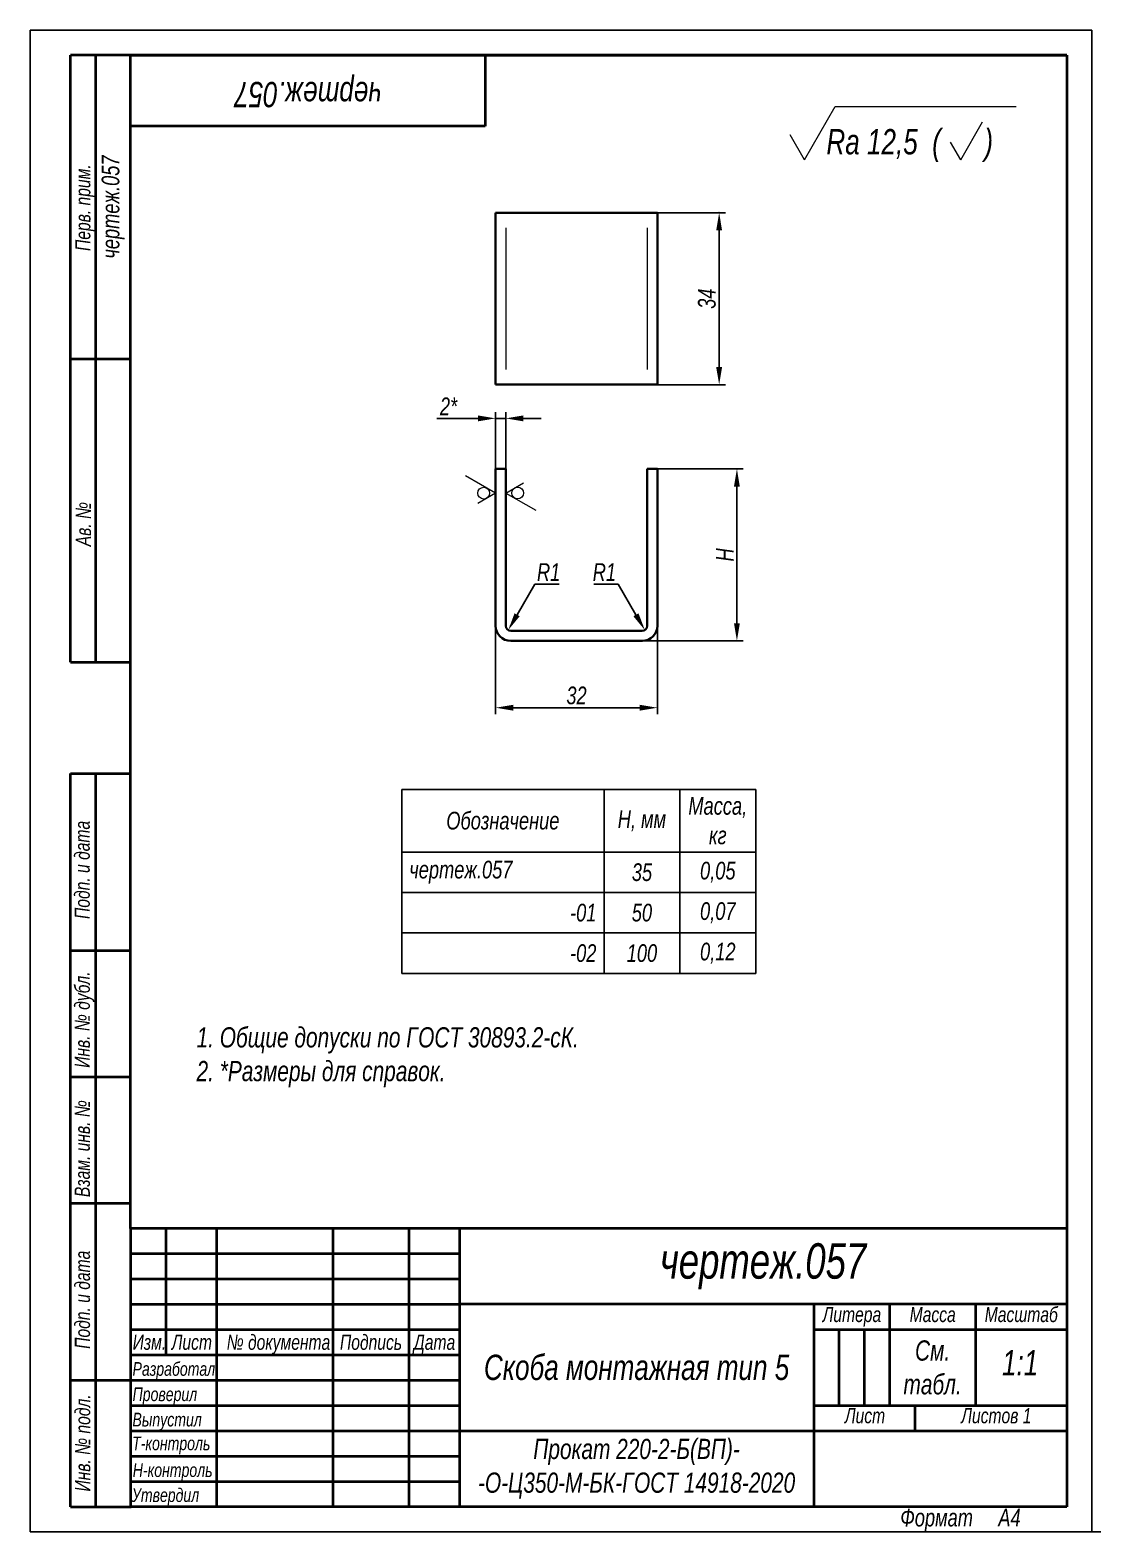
# Model space of a CAD drawing. Header units: millimetres. Extents: x 6714 to 8563, y -3130 to -445.
# Drawn here: x 6713.8 to 6925.5, y -3129.7 to -2832.7 of the extents above; entities that cross this region are included whole.
import ezdxf

# ---------------------------------------------------------------- set-up
doc = ezdxf.new("R2010")
doc.units = ezdxf.units.MM
doc.layers.add('Layer_01', color=7, linetype='Continuous', plot=False)
for name, color, linetype, lineweight in [('Layer_02', 5, 'Continuous', 13), ('Layer_03', 250, 'Continuous', 40), ('Layer_04', 1, 'Continuous', 15), ('Layer_05', 6, 'Continuous', 15), ('Layer_08', 6, 'Continuous', 13), ('Layer_09', 5, 'Continuous', 13), ('Layer_10', 7, 'Continuous', 40), ('Layer_11', 7, 'Continuous', 35)]:
    doc.layers.add(name, color=color, linetype=linetype, lineweight=lineweight)
doc.layers.add('Layer_07', color=7, linetype='Continuous')
doc.styles.add('Style_01', font='ARIALNI.TTF', dxfattribs={"width": 0.9, "height": 3.5})
doc.dimstyles.new('DimStyle_01', dxfattribs={"dimtxt": 3.5, "dimasz": 3.5, "dimexe": 1.25, "dimexo": 0, "dimtad": 1, "dimdec": 3, "dimtxsty": 'Style_01', "dimcen": 2.5, "dimazin": 3, "dimtfac": 1, "dimtdec": 3, "dimtmove": 0, "dimatfit": 3})
doc.dimstyles.new('DimStyle_02', dxfattribs={"dimtxt": 3.5, "dimasz": 3.5, "dimexe": 1.25, "dimexo": 0, "dimtad": 1, "dimdec": 1, "dimtxsty": 'Style_01', "dimcen": 2.5, "dimclrt": 256, "dimazin": 3, "dimtfac": 1, "dimtdec": 1, "dimtmove": 0, "dimatfit": 3})

# ---------------------------------------------------------------- blocks, each defined once
blk = doc.blocks.new('*D299')
at = {"layer": 'Layer_01', "color": 0}
for p in [(6837.83, -2868.85), (6850.04, -2868.85), (6837.83, -2902.85)]:
    blk.add_point(p, dxfattribs=at)
at = {"layer": 'Layer_04', "color": 0, "lineweight": -2}
for p, q in [((6837.83, -2868.85), (6851.29, -2868.85)), ((6850.04, -2899.35), (6850.04, -2872.35)), ((6837.83, -2902.85), (6851.29, -2902.85))]:
    blk.add_line(p, q, dxfattribs=at)
at = {"layer": 'Layer_04', "color": 0}
for points in [[(6849.45, -2872.35), (6850.62, -2872.35), (6850.04, -2868.85)], [(6849.45, -2899.35), (6850.62, -2899.35), (6850.04, -2902.85)]]:
    blk.add_solid(points, dxfattribs=at)
at = {"layer": 'Layer_04', "insert": (6847.62, -2885.85), "char_height": 3.5, "attachment_point": 5, "rotation": 90, "style": 'Style_01'}
blk.add_mtext('34', dxfattribs=at)
blk = doc.blocks.new('*D300')
at = {"layer": 'Layer_01', "color": 0}
for p in [(6805.83, -2950.51), (6837.83, -2950.51), (6837.83, -2966.73)]:
    blk.add_point(p, dxfattribs=at)
at = {"layer": 'Layer_04', "color": 0, "lineweight": -2}
for p, q in [((6805.83, -2950.51), (6805.83, -2967.98)), ((6837.83, -2950.51), (6837.83, -2967.98)), ((6809.33, -2966.73), (6834.33, -2966.73))]:
    blk.add_line(p, q, dxfattribs=at)
at = {"layer": 'Layer_04', "color": 0}
for points in [[(6809.33, -2966.15), (6809.33, -2967.31), (6805.83, -2966.73)], [(6834.33, -2966.15), (6834.33, -2967.31), (6837.83, -2966.73)]]:
    blk.add_solid(points, dxfattribs=at)
at = {"layer": 'Layer_04', "insert": (6821.83, -2964.32), "char_height": 3.5, "attachment_point": 5, "style": 'Style_01'}
blk.add_mtext('32', dxfattribs=at)
blk = doc.blocks.new('*D301')
at = {"layer": 'Layer_01', "color": 0}
for p in [(6837.83, -2919.51), (6853.55, -2919.51), (6834.83, -2953.51)]:
    blk.add_point(p, dxfattribs=at)
at = {"layer": 'Layer_04', "color": 0, "lineweight": -2}
for p, q in [((6837.83, -2919.51), (6854.8, -2919.51)), ((6853.55, -2950.01), (6853.55, -2923.01)), ((6834.83, -2953.51), (6854.8, -2953.51))]:
    blk.add_line(p, q, dxfattribs=at)
at = {"layer": 'Layer_04', "color": 0}
for points in [[(6852.97, -2923.01), (6854.13, -2923.01), (6853.55, -2919.51)], [(6852.97, -2950.01), (6854.13, -2950.01), (6853.55, -2953.51)]]:
    blk.add_solid(points, dxfattribs=at)
at = {"layer": 'Layer_04', "insert": (6851.17, -2936.51), "char_height": 3.5, "attachment_point": 5, "rotation": 90, "style": 'Style_01'}
blk.add_mtext('H', dxfattribs=at)
blk = doc.blocks.new('*D302')
at = {"layer": 'Layer_01', "color": 0}
for p in [(6805.83, -2909.51), (6805.83, -2919.51), (6807.83, -2919.51)]:
    blk.add_point(p, dxfattribs=at)
at = {"layer": 'Layer_04', "color": 0, "lineweight": -2}
for p, q in [((6802.33, -2909.51), (6794.21, -2909.51)), ((6805.83, -2919.51), (6805.83, -2908.26)), ((6807.83, -2909.51), (6805.83, -2909.51)), ((6807.83, -2919.51), (6807.83, -2908.26)), ((6811.33, -2909.51), (6814.83, -2909.51))]:
    blk.add_line(p, q, dxfattribs=at)
at = {"layer": 'Layer_04', "color": 0}
for points in [[(6802.33, -2908.93), (6802.33, -2910.1), (6805.83, -2909.51)], [(6811.33, -2908.93), (6811.33, -2910.1), (6807.83, -2909.51)]]:
    blk.add_solid(points, dxfattribs=at)
at = {"layer": 'Layer_04', "insert": (6796.52, -2907.13), "char_height": 3.5, "attachment_point": 5, "style": 'Style_01'}
blk.add_mtext('2*', dxfattribs=at)
blk = doc.blocks.new('*D297')
at = {"layer": 'Layer_01', "color": 0}
for p in [(6808.33, -2951.38), (6808.83, -2950.51)]:
    blk.add_point(p, dxfattribs=at)
at = {"layer": 'Layer_04', "color": 0, "lineweight": -2}
for p, q in [((6813.61, -2942.28), (6810.09, -2948.35)), ((6818.4, -2942.28), (6813.61, -2942.28))]:
    blk.add_line(p, q, dxfattribs=at)
at = {"layer": 'Layer_04', "color": 0}
blk.add_solid([(6809.58, -2948.06), (6810.59, -2948.64), (6808.33, -2951.38)], dxfattribs=at)
at = {"layer": 'Layer_04', "color": 0, "insert": (6816.32, -2939.9), "char_height": 3.5, "attachment_point": 5, "style": 'Style_01'}
blk.add_mtext('R1', dxfattribs=at)
blk = doc.blocks.new('*D298')
at = {"layer": 'Layer_01', "color": 0}
for p in [(6834.84, -2950.51), (6835.34, -2951.38)]:
    blk.add_point(p, dxfattribs=at)
at = {"layer": 'Layer_04', "color": 0, "lineweight": -2}
for p, q in [((6825.27, -2942.28), (6830.06, -2942.28)), ((6830.06, -2942.28), (6833.58, -2948.35))]:
    blk.add_line(p, q, dxfattribs=at)
blk.add_arc((6834.84, -2950.51), 1, 270, 11.7574, dxfattribs=at)
at = {"layer": 'Layer_04', "color": 0}
blk.add_solid([(6834.09, -2948.06), (6833.08, -2948.64), (6835.34, -2951.38)], dxfattribs=at)
at = {"layer": 'Layer_04', "color": 0, "insert": (6827.35, -2939.9), "char_height": 3.5, "attachment_point": 5, "style": 'Style_01'}
blk.add_mtext('R1', dxfattribs=at)
blk = doc.blocks.new('*T296')
at = {"layer": 'Layer_04', "color": 0, "linetype": 'ByBlock', "lineweight": -2}
for p, q in [((0, 0), (70, 0)), ((0, 0), (0, -36.39)), ((40, 0), (40, -36.39)), ((55, 0), (55, -36.39)), ((70, 0), (70, -36.39)), ((0, -12.39), (70, -12.39)), ((0, -20.39), (70, -20.39)), ((0, -28.39), (70, -28.39)), ((0, -36.39), (70, -36.39))]:
    blk.add_line(p, q, dxfattribs=at)
at = {"layer": 'Layer_04', "color": 0, "char_height": 3.5, "style": 'Style_01'}
for s, insert, width, attachment_point in [('Масса, кг', (62.5, -6.2), 12, 5), ('Обозначение', (20, -6.2), 37, 5), ('Н, мм', (47.5, -6.2), 12, 5), ('чертеж.057', (1.5, -16.39), 37, 4), ('35', (47.5, -16.39), 12, 5), ('0,05', (62.5, -16.39), 12, 5), ('-01', (38.5, -24.39), 37, 6), ('50', (47.5, -24.39), 12, 5), ('0,07', (62.5, -24.39), 12, 5), ('-02', (38.5, -32.39), 37, 6), ('100', (47.5, -32.39), 12, 5), ('0,12', (62.5, -32.39), 12, 5)]:
    blk.add_mtext(s, dxfattribs=dict(at, insert=insert, width=width, attachment_point=attachment_point))

msp = doc.modelspace()

# ---------------------------------------------------------------- linework, layer by layer
at = {"layer": 'Layer_03', "linetype": 'Continuous'}
msp.add_line((6733.7648, -2837.7203), (6733.7648, -2837.7203), dxfattribs=at)
at = {"layer": 'Layer_03', "linetype": 'Continuous', "lineweight": 15}
for p, q in [((6925.5418, -3129.7203), (6715.5418, -3129.7203)), ((6923.7648, -3129.7203), (6715.5418, -3129.7203)), ((6715.5418, -3129.7203), (6925.5418, -3129.7203)), ((6715.5418, -3129.7203), (6925.5418, -3129.7203)), ((6925.5418, -3129.7203), (6715.5418, -3129.7203)), ((6923.7648, -3129.7203), (6715.5418, -3129.7203)), ((6715.5418, -3129.7203), (6925.5418, -3129.7203)), ((6715.5418, -3129.7203), (6925.5418, -3129.7203))]:
    msp.add_line(p, q, dxfattribs=at)
at = {"layer": 'Layer_05', "lineweight": 13, "ltscale": 0.303109}
msp.add_line((6866.8999, -2858.3634), (6872.962, -2847.8634), dxfattribs=at)
at = {"layer": 'Layer_05', "lineweight": 13}
msp.add_line((6872.962, -2847.8634), (6908.7805, -2847.8634), dxfattribs=at)
at = {"layer": 'Layer_05', "lineweight": 13, "ltscale": 0.216506}
msp.add_line((6897.8123, -2858.3634), (6902.1424, -2850.8634), dxfattribs=at)
at = {"layer": 'Layer_05', "lineweight": 13, "ltscale": 0.141451}
msp.add_line((6866.8999, -2858.3634), (6864.0708, -2853.4634), dxfattribs=at)
at = {"layer": 'Layer_05', "lineweight": 13, "ltscale": 0.101036}
msp.add_line((6897.8123, -2858.3634), (6895.7916, -2854.8634), dxfattribs=at)
at = {"layer": 'Layer_05'}
for p, q in [((6807.8313, -2871.8468), (6807.8313, -2899.8468)), ((6835.8313, -2871.8468), (6835.8313, -2899.8468))]:
    msp.add_line(p, q, dxfattribs=at)
at = {"layer": 'Layer_07'}
for p, q in [((6713.7648, -3129.7203), (6713.7648, -2832.7203)), ((6923.7648, -2832.7203), (6713.7648, -2832.7203)), ((6923.7648, -2832.7203), (6923.7648, -3129.7203)), ((6925.5418, -3129.7203), (6713.7648, -3129.7203)), ((6713.7648, -3129.7203), (6923.7648, -3129.7203))]:
    msp.add_line(p, q, dxfattribs=at)
at = {"layer": 'Layer_08'}
for p, q in [((6805.8182, -2924.2905), (6799.8513, -2920.8715)), ((6807.8495, -2924.2982), (6811.3338, -2922.2301)), ((6805.8182, -2924.2905), (6802.3153, -2926.3269)), ((6807.8495, -2924.2982), (6813.8165, -2927.6457))]:
    msp.add_line(p, q, dxfattribs=at)
for centre in [(6803.4847, -2924.2978), (6810.1829, -2924.2697)]:
    msp.add_circle(centre, 1.1665, dxfattribs=at)
at = {"layer": 'Layer_10'}
for p, q in [((6721.7648, -2897.7203), (6721.7648, -2837.7203)), ((6733.6415, -2837.7203), (6721.7648, -2837.7203)), ((6726.7648, -2897.7203), (6726.7648, -2837.7203)), ((6803.7648, -2837.7203), (6803.7648, -2851.7203)), ((6803.7648, -2851.7203), (6733.7648, -2851.7203))]:
    msp.add_line(p, q, dxfattribs=at)
at = {"layer": 'Layer_10', "linetype": 'Continuous'}
for p, q in [((6918.7648, -2837.7203), (6733.6415, -2837.7203)), ((6733.6415, -3069.6837), (6733.6415, -2837.7203)), ((6733.7648, -2837.7203), (6918.7648, -2837.7203)), ((6918.7648, -2837.7203), (6918.7648, -3124.7203)), ((6721.7648, -2897.7203), (6733.6415, -2897.7203)), ((6721.7648, -2957.7203), (6721.7648, -2897.7203)), ((6726.7648, -2957.7203), (6726.7648, -2897.7203)), ((6721.7648, -2957.7203), (6733.6415, -2957.7203)), ((6721.7648, -3124.7203), (6721.7648, -2979.7203)), ((6721.7648, -2979.7203), (6733.6415, -2979.7203)), ((6726.7648, -3124.7203), (6726.7648, -2979.7203)), ((6721.7648, -3014.7203), (6733.6415, -3014.7203)), ((6721.7648, -3039.7203), (6733.6415, -3039.7203)), ((6721.7648, -3064.7203), (6733.6415, -3064.7203)), ((6733.6415, -3074.687), (6798.6848, -3074.687)), ((6733.6415, -3079.6904), (6798.6848, -3079.6904)), ((6733.6415, -3084.6937), (6798.6848, -3084.6937)), ((6873.7348, -3089.697), (6873.7348, -3104.707)), ((6878.7381, -3089.697), (6878.7381, -3104.707)), ((6721.7648, -3099.7203), (6733.7648, -3099.7203)), ((6733.6415, -3099.7037), (6798.6848, -3099.7037)), ((6733.6415, -3104.707), (6798.6848, -3104.707)), ((6733.6415, -3109.7104), (6798.6848, -3109.7104)), ((6733.6415, -3114.7137), (6798.6848, -3114.7137)), ((6733.6415, -3119.717), (6798.6848, -3119.717)), ((6721.7648, -3124.7203), (6733.7648, -3124.7203)), ((6918.7648, -3124.7203), (6733.7648, -3124.7203))]:
    msp.add_line(p, q, dxfattribs=at)
for points in [[(6918.7648, -3069.6837), (6733.6415, -3069.6837), (6733.6415, -3124.7203)], [(6740.6461, -3069.6837), (6740.6461, -3094.7003)], [(6750.6528, -3069.6837), (6750.6528, -3124.7203)], [(6773.6681, -3069.6837), (6773.6681, -3124.7203)], [(6788.6781, -3069.6837), (6788.6781, -3124.7203)], [(6798.6848, -3069.6837), (6798.6848, -3124.7203)], [(6918.7648, -3084.6937), (6798.6848, -3084.6937)], [(6918.7648, -3084.6937), (6798.6848, -3084.6937)], [(6868.7315, -3084.6937), (6868.7315, -3124.7203)], [(6883.7415, -3084.6937), (6883.7415, -3104.707)], [(6900.7528, -3084.6937), (6900.7528, -3104.707)], [(6900.7528, -3084.6937), (6900.7528, -3104.707)], [(6733.6415, -3089.697), (6798.6848, -3089.697)], [(6868.7315, -3089.697), (6918.7648, -3089.697)], [(6733.6415, -3094.7003), (6798.6848, -3094.7003)], [(6868.7315, -3104.707), (6918.7648, -3104.707)], [(6888.7448, -3104.707), (6888.7448, -3109.7103)], [(6798.6848, -3109.7103), (6918.7648, -3109.7103)]]:
    msp.add_lwpolyline(points, dxfattribs=at)
at = {"layer": 'Layer_11'}
for p, q in [((6805.8313, -2868.8468), (6805.8313, -2902.8468)), ((6805.8313, -2868.8468), (6807.8313, -2868.8468)), ((6808.8313, -2868.8468), (6807.8313, -2868.8468)), ((6808.8313, -2868.8468), (6834.8313, -2868.8468)), ((6835.8313, -2868.8468), (6834.8313, -2868.8468)), ((6837.8313, -2868.8468), (6835.8313, -2868.8468)), ((6837.8313, -2902.8468), (6837.8313, -2868.8468)), ((6805.8313, -2902.8468), (6807.8313, -2902.8468)), ((6807.8313, -2902.8468), (6808.8313, -2902.8468)), ((6808.8313, -2902.8468), (6834.8313, -2902.8468)), ((6834.8313, -2902.8468), (6835.8313, -2902.8468)), ((6837.8313, -2902.8468), (6835.8313, -2902.8468)), ((6805.8313, -2919.5122), (6805.8313, -2950.5122)), ((6805.8313, -2919.5122), (6807.8313, -2919.5122)), ((6807.8313, -2919.5122), (6807.8313, -2950.5122)), ((6835.8313, -2950.5122), (6835.8313, -2919.5122)), ((6837.8313, -2919.5122), (6835.8313, -2919.5122)), ((6837.8313, -2950.5122), (6837.8313, -2919.5122)), ((6808.8313, -2951.5122), (6834.8313, -2951.5122)), ((6834.8313, -2953.5122), (6808.8313, -2953.5122))]:
    msp.add_line(p, q, dxfattribs=at)
for centre, radius, start, end in [((6808.8313, -2950.5122), 3, 180, 270), ((6808.8313, -2950.5122), 1, 180, 270), ((6834.8313, -2950.5122), 1, 270, 0), ((6834.8313, -2950.5122), 3, 270, 0)]:
    msp.add_arc(centre, radius, start, end, dxfattribs=at)

# ---------------------------------------------------------------- block references
msp.add_blockref('*T296', (6787.2681, -2982.8805))

# ---------------------------------------------------------------- texts
at = {"layer": 'Layer_02', "linetype": 'Continuous', "style": 'Style_01', "width": 0.9}
for s, p in [('Перв. прим.', (6725.692, -2876.4155)), ('Ав. №', (6725.8016, -2934.8047)), ('Подп. и дата', (6725.5738, -3008.5058)), ('Инв. № дубл.', (6725.5818, -3037.936)), ('Взам. инв. №', (6725.59, -3063.5058)), ('Подп. и дата', (6725.6197, -3093.5058)), ('Инв. № подл.', (6725.6616, -3121.7226))]:
    msp.add_text(s, height=3, rotation=90, dxfattribs=at).set_placement(p)
for s, height, p in [('Литера', 2.99992, (6870.5016, -3088.2126)), ('Масса', 2.99992, (6887.7144, -3088.2126)), ('Масштаб', 2.99992, (6902.5604, -3088.2126)), ('Изм.', 2.99992, (6734.0588, -3093.6997)), ('Лист', 2.99992, (6741.7788, -3093.6997)), ('№ документа', 2.999925, (6752.6541, -3093.6997)), ('Подпись', 2.99992, (6775.0545, -3093.6997)), ('Дата', 2.99992, (6789.648, -3093.6997)), ('1:1', 5, (6905.9759, -3098.7698)), ('Лист ', 2.99992, (6874.8994, -3108.226)), ('Листов 1', 2.99992, (6897.9147, -3108.226))]:
    msp.add_text(s, height=height, dxfattribs=at).set_placement(p)
at = {"layer": 'Layer_02', "linetype": 'Continuous', "insert": (6768.7648, -2844.7203), "char_height": 5, "width": 70, "attachment_point": 5, "rotation": 180, "style": 'Style_01'}
msp.add_mtext('чертеж.057', dxfattribs=at)
at = {"layer": 'Layer_02', "insert": (6828.6982, -3029.911), "char_height": 4, "width": 164.009671, "attachment_point": 2, "style": 'Style_01'}
msp.add_mtext('\\pxb0.25,ql;1. Общие допуски по ГОСТ 30893.2-сК. \\P2. *Размеры для справок.', dxfattribs=at)
at = {"layer": 'Layer_02', "linetype": 'Continuous', "style": 'Style_01'}
for s, insert, char_height, width, attachment_point in [('Скоба монтажная тип 5', (6833.7081, -3097.202), 5, 70.046667, 5), ('Формат     А4', (6885.8623, -3125.127), 3.5, 32.951458, 1)]:
    msp.add_mtext(s, dxfattribs=dict(at, insert=insert, char_height=char_height, width=width, attachment_point=attachment_point))
at = {"layer": 'Layer_02', "color": 5, "ltscale": 2, "insert": (6833.7081, -3117.2153), "char_height": 4, "width": 70.046667, "attachment_point": 5, "style": 'Style_01'}
msp.add_mtext('{\\C256;Прокат 220-2-Б(ВП)-\\P-О-Ц350-М-БК-ГОСТ 14918-2020} ', dxfattribs=at)
at = {"layer": 'Layer_09', "style": 'Style_01', "width": 0.9}
for s, height, p in [('Rа 12,5  (      )', 5, (6871.2529, -2857.304)), ('Разработал', 2.7, (6734.0348, -3098.8322)), ('Проверил', 2.7, (6734.0472, -3103.8359)), ('Выпустил', 2.7, (6734.0205, -3108.8492)), ('Н-контроль', 2.7, (6734.0796, -3118.8435)), ('Утвердил', 2.7, (6733.9076, -3123.7902))]:
    msp.add_text(s, height=height, dxfattribs=at).set_placement(p)
at = {"layer": 'Layer_09', "linetype": 'Continuous', "style": 'Style_01', "width": 0.9}
msp.add_text('Т-контроль', height=2.7, dxfattribs=at).set_placement((6733.9516, -3113.5475))
at = {"layer": 'Layer_09', "insert": (6730.2031, -2867.7203), "char_height": 3.5, "width": 59.999996, "attachment_point": 5, "rotation": 90, "style": 'Style_01'}
msp.add_mtext('чертеж.057', dxfattribs=at)
at = {"layer": 'Layer_09', "insert": (6858.7248, -3077.1887), "char_height": 7, "width": 120.079998, "attachment_point": 5, "style": 'Style_01'}
msp.add_mtext('чертеж.057', dxfattribs=at)
at = {"layer": 'Layer_09', "linetype": 'Continuous', "insert": (6892.2471, -3097.202), "char_height": 4, "width": 17.011333, "attachment_point": 5, "style": 'Style_01'}
msp.add_mtext('См.\\Pтабл.', dxfattribs=at)

# ---------------------------------------------------------------- dimensions: what is measured, and where the dimension line sits
at = {"layer": 'Layer_04'}
dim = msp.add_linear_dim(base=(6850.0366, -2868.8468), p1=(6837.8313, -2902.8468), p2=(6837.8313, -2868.8468), angle=90, dimstyle='DimStyle_02', dxfattribs=at)
dim.commit()
dim.dimension.update_dxf_attribs({"geometry": '*D299', "text_midpoint": (6847.6246, -2885.8468)})
dim = msp.add_linear_dim(base=(6805.8313, -2909.5119), p1=(6807.8313, -2919.5122), p2=(6805.8313, -2919.5122), text='<>*', dimstyle='DimStyle_02', dxfattribs=at)
dim.commit()
dim.dimension.update_dxf_attribs({"geometry": '*D302', "text_midpoint": (6796.5207, -2907.1297)})
dim = msp.add_linear_dim(base=(6853.5492, -2919.5122), p1=(6834.8313, -2953.5122), p2=(6837.8313, -2919.5122), angle=90, text='H', dimstyle='DimStyle_02', dxfattribs=at)
dim.commit()
dim.dimension.update_dxf_attribs({"geometry": '*D301', "text_midpoint": (6851.1742, -2936.5122)})
for center, mpoint, picture, middle in [((6808.8313, -2950.5122), (6808.3292, -2951.377), '*D297', (6816.3164, -2942.284)), ((6834.8395, -2950.5122), (6835.3416, -2951.377), '*D298', (6827.3544, -2942.284))]:
    dim = msp.add_radius_dim(center=center, mpoint=mpoint, dimstyle='DimStyle_01', dxfattribs=at)
    dim.commit()
    dim.dimension.update_dxf_attribs({"geometry": picture, "text_midpoint": middle, "dimtype": 164})
dim = msp.add_linear_dim(base=(6837.8313, -2966.7303), p1=(6805.8313, -2950.5122), p2=(6837.8313, -2950.5122), dimstyle='DimStyle_02', dxfattribs=at)
dim.commit()
dim.dimension.update_dxf_attribs({"geometry": '*D300', "text_midpoint": (6821.8313, -2964.3183)})

doc.saveas('drawing.dxf')
